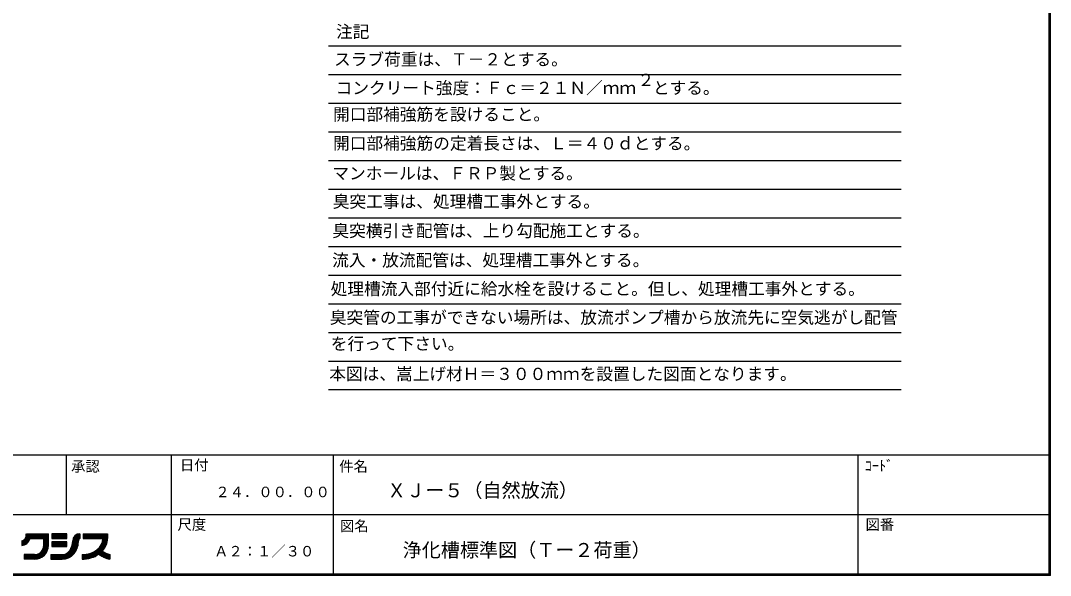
# Model space of a CAD drawing. Units: millimetres, scale not verified. Extents: x -9604 to 7714, y -6452 to 5625.
# Drawn here: x 1238 to 7714, y -5960 to -2474 of the extents above; entities that cross this region are included whole.
import ezdxf
from ezdxf.enums import TextEntityAlignment as Align

# ---------------------------------------------------------------- set-up
doc = ezdxf.new("R2010")
doc.units = ezdxf.units.MM
doc.header["$LTSCALE"] = 30
doc.layers.add('0-1_KIKI', color=3, linetype='Continuous', lineweight=25)
doc.layers.add('0-7_07', color=7, linetype='Continuous', lineweight=25)
doc.styles.add('MS Gothic', font='')
doc.styles.get('MS Gothic').set_extended_font_data('MS Gothic')

msp = doc.modelspace()

# ---------------------------------------------------------------- linework, layer by layer
at = {"layer": '0-1_KIKI'}
for p, q in [((6774.81, -2634.6), (3174.81, -2634.6)), ((6774.81, -2814.6), (3174.81, -2814.6)), ((6774.81, -2994.6), (3174.81, -2994.6)), ((6774.81, -3174.61), (3174.81, -3174.61)), ((6774.81, -3354.61), (3174.81, -3354.61)), ((6774.81, -3534.61), (3174.81, -3534.61)), ((6774.81, -3714.61), (3174.81, -3714.61)), ((6774.81, -3894.61), (3174.81, -3894.61)), ((6774.81, -4074.61), (3174.81, -4074.61)), ((6774.81, -4254.61), (3174.81, -4254.61)), ((6774.81, -4434.62), (3174.81, -4434.62)), ((6774.81, -4614.62), (3174.81, -4614.62)), ((6774.81, -4794.62), (3174.81, -4794.62))]:
    msp.add_line(p, q, dxfattribs=at)
at = {"layer": '0-7_07'}
for p, q in [((7705.62, -5951.12), (7705.62, 5616.89)), ((7706.22, -5951.72), (7706.22, 5617.49)), ((7706.82, -5952.32), (7706.82, 5618.09)), ((7707.42, -5952.92), (7707.42, 5618.69)), ((7708.02, -5953.52), (7708.02, 5619.29)), ((7708.62, -5954.12), (7708.62, 5619.89)), ((7709.22, -5954.72), (7709.22, 5620.49)), ((7709.82, -5955.32), (7709.82, 5621.09)), ((7710.42, -5955.92), (7710.42, 5621.69)), ((7711.02, -5956.52), (7711.02, 5622.29)), ((7711.62, -5957.12), (7711.62, 5622.89)), ((7712.22, -5957.72), (7712.22, 5623.49)), ((7712.82, -5958.32), (7712.82, 5624.09)), ((7713.42, -5958.92), (7713.42, 5624.69)), ((7714.02, -5959.52), (7714.02, 5625.29)), ((-8464.38, -5201.12), (7705.62, -5201.12)), ((1525.61, -5576.12), (1525.61, -5201.12)), ((2185.61, -5951.12), (2185.61, -5201.12)), ((3205.61, -5951.12), (3205.61, -5201.12)), ((6505.61, -5951.12), (6505.61, -5201.12)), ((-454.39, -5576.12), (7705.61, -5576.12)), ((1273.6, -5761.35), (1273.6, -5697.93)), ((1274, -5697.93), (1412.51, -5697.93)), ((1279.6, -5756.47), (1279.6, -5697.93)), ((1285.6, -5750.07), (1285.6, -5697.93)), ((1291.6, -5741.5), (1291.6, -5697.93)), ((1297.6, -5729), (1297.6, -5697.93)), ((1303.6, -5727.09), (1303.6, -5697.93)), ((1309.6, -5727.09), (1309.6, -5697.93)), ((1315.6, -5727.09), (1315.6, -5697.93)), ((1321.6, -5727.09), (1321.6, -5697.93)), ((1327.6, -5727.09), (1327.6, -5697.93)), ((1333.6, -5727.09), (1333.6, -5697.93)), ((1339.6, -5727.09), (1339.6, -5697.93)), ((1345.6, -5727.09), (1345.6, -5697.93)), ((1351.6, -5727.09), (1351.6, -5697.93)), ((1357.6, -5727.09), (1357.6, -5697.93)), ((1363.6, -5727.09), (1363.6, -5697.93)), ((1369.61, -5727.09), (1369.61, -5697.93)), ((1375.61, -5727.09), (1375.61, -5697.93)), ((1381.61, -5727.09), (1381.61, -5697.93)), ((1387.61, -5831.96), (1387.61, -5697.93)), ((1393.61, -5825.14), (1393.61, -5697.93)), ((1399.61, -5816.55), (1399.61, -5697.93)), ((1405.61, -5804.88), (1405.61, -5697.93)), ((1411.61, -5783.33), (1411.61, -5697.93)), ((1412.51, -5770.83), (1412.51, -5697.93)), ((1435.6, -5727.09), (1435.6, -5697.93)), ((1441.6, -5727.09), (1441.6, -5697.93)), ((1447.6, -5727.09), (1447.6, -5697.93)), ((1453.6, -5727.09), (1453.6, -5697.93)), ((1459.6, -5727.09), (1459.6, -5697.93)), ((1465.61, -5727.09), (1465.61, -5697.93)), ((1471.6, -5727.09), (1471.6, -5697.93)), ((1477.61, -5727.09), (1477.61, -5697.93)), ((1483.61, -5727.09), (1483.61, -5697.93)), ((1489.61, -5727.09), (1489.61, -5697.93)), ((1495.61, -5727.09), (1495.61, -5697.93)), ((1501.61, -5727.09), (1501.61, -5697.93)), ((1507.61, -5727.09), (1507.61, -5697.93)), ((1513.61, -5727.09), (1513.61, -5697.93)), ((1519.61, -5727.09), (1519.61, -5697.93)), ((1525.61, -5727.09), (1525.61, -5697.93)), ((1603.62, -5698.31), (1603.62, -5732.63)), ((1609.34, -5697.93), (1609.34, -5727.09)), ((1631.21, -5697.93), (1631.21, -5727.09)), ((1633.59, -5727.09), (1633.59, -5697.93)), ((1639.59, -5727.09), (1639.59, -5697.93)), ((1645.59, -5727.09), (1645.59, -5697.93)), ((1651.59, -5727.09), (1651.59, -5697.93)), ((1657.6, -5727.09), (1657.6, -5697.93)), ((1663.6, -5727.09), (1663.6, -5697.93)), ((1669.59, -5727.09), (1669.59, -5697.93)), ((1675.6, -5727.09), (1675.6, -5697.93)), ((1681.6, -5727.09), (1681.6, -5697.93)), ((1687.6, -5727.09), (1687.6, -5697.93)), ((1693.6, -5727.09), (1693.6, -5697.93)), ((1699.6, -5727.09), (1699.6, -5697.93)), ((1705.6, -5727.09), (1705.6, -5697.93)), ((1711.6, -5727.09), (1711.6, -5697.93)), ((1717.6, -5727.09), (1717.6, -5697.93)), ((1723.6, -5727.09), (1723.6, -5697.93)), ((1729.6, -5727.09), (1729.6, -5697.93)), ((1735.6, -5727.09), (1735.6, -5697.93)), ((1741.6, -5727.09), (1741.6, -5697.93)), ((1747.61, -5727.09), (1747.61, -5697.93)), ((1753.61, -5727.09), (1753.61, -5697.93)), ((1759.61, -5797.04), (1759.61, -5697.93)), ((1765.61, -5788.57), (1765.61, -5697.93)), ((1771.61, -5778.25), (1771.61, -5697.93)), ((1777.61, -5764.59), (1777.61, -5697.93)), ((1244.84, -5741.67), (1244.84, -5770.83)), ((1244.84, -5742.2), (1291.18, -5742.2)), ((1244.84, -5748.2), (1287.08, -5748.2)), ((1244.84, -5754.2), (1281.92, -5754.2)), ((1244.84, -5760.2), (1275.17, -5760.2)), ((1249.59, -5770.59), (1249.59, -5741.09)), ((1255.59, -5769.58), (1255.59, -5738.59)), ((1258.97, -5736.2), (1294.48, -5736.2)), ((1261.59, -5767.76), (1261.59, -5733.73)), ((1264.53, -5730.2), (1297.14, -5730.2)), ((1267.6, -5765.05), (1267.6, -5725.28)), ((1268.16, -5724.2), (1412.51, -5724.2)), ((1270.68, -5718.2), (1412.51, -5718.2)), ((1272.4, -5712.2), (1412.51, -5712.2)), ((1273.47, -5706.2), (1412.51, -5706.2)), ((1273.96, -5700.2), (1412.51, -5700.2)), ((1298.29, -5727.09), (1383.35, -5727.09)), ((1383.35, -5770.83), (1383.35, -5727.09)), ((1383.35, -5730.2), (1412.51, -5730.2)), ((1383.35, -5736.2), (1412.51, -5736.2)), ((1383.35, -5742.2), (1412.51, -5742.2)), ((1383.35, -5748.2), (1412.51, -5748.2)), ((1383.35, -5754.2), (1412.51, -5754.2)), ((1383.35, -5760.2), (1412.51, -5760.2)), ((1434.38, -5700.2), (1529.15, -5700.2)), ((1434.38, -5706.2), (1529.15, -5706.2)), ((1434.38, -5712.2), (1529.15, -5712.2)), ((1434.38, -5718.2), (1529.15, -5718.2)), ((1434.38, -5724.2), (1529.15, -5724.2)), ((1434.38, -5754.2), (1529.15, -5754.2)), ((1434.38, -5760.2), (1529.15, -5760.2)), ((1435.6, -5778.12), (1435.6, -5748.96)), ((1441.6, -5778.12), (1441.6, -5748.96)), ((1447.6, -5778.12), (1447.6, -5748.96)), ((1453.6, -5778.12), (1453.6, -5748.96)), ((1459.6, -5778.12), (1459.6, -5748.96)), ((1465.61, -5778.12), (1465.61, -5748.96)), ((1471.6, -5778.12), (1471.6, -5748.96)), ((1477.61, -5778.12), (1477.61, -5748.96)), ((1483.61, -5778.12), (1483.61, -5748.96)), ((1489.61, -5778.12), (1489.61, -5748.96)), ((1495.61, -5778.12), (1495.61, -5748.96)), ((1501.61, -5778.12), (1501.61, -5748.96)), ((1507.61, -5778.12), (1507.61, -5748.96)), ((1513.61, -5778.12), (1513.61, -5748.96)), ((1519.61, -5778.12), (1519.61, -5748.96)), ((1525.61, -5778.12), (1525.61, -5748.96)), ((1564.11, -5760.2), (1600.75, -5760.2)), ((1564.92, -5754.2), (1601.46, -5754.2)), ((1565.41, -5748.2), (1601.89, -5748.2)), ((1565.6, -5742.2), (1602.05, -5742.2)), ((1565.94, -5736.2), (1602.58, -5736.2)), ((1567.13, -5730.2), (1604.84, -5730.2)), ((1567.61, -5728.55), (1567.61, -5829.03)), ((1569.24, -5724.2), (1609.34, -5724.2)), ((1572.43, -5718.2), (1609.34, -5718.2)), ((1573.62, -5717.06), (1573.62, -5822.45)), ((1577.02, -5712.2), (1609.34, -5712.2)), ((1579.62, -5709.58), (1579.62, -5814.63)), ((1583.75, -5706.2), (1609.34, -5706.2)), ((1585.62, -5704.92), (1585.62, -5805.14)), ((1591.62, -5701.68), (1591.62, -5793.04)), ((1595.45, -5700.2), (1609.34, -5700.2)), ((1597.62, -5699.53), (1597.62, -5775.66)), ((1631.21, -5700.2), (1784.3, -5700.2)), ((1631.21, -5706.2), (1784.3, -5706.2)), ((1631.21, -5712.2), (1784.3, -5712.2)), ((1631.21, -5718.2), (1784.3, -5718.2)), ((1631.21, -5724.2), (1784.26, -5724.2)), ((1631.21, -5727.09), (1755.14, -5727.09)), ((1747.61, -5838.67), (1747.61, -5761.17)), ((1748.04, -5760.2), (1779.11, -5760.2)), ((1750.43, -5754.2), (1780.84, -5754.2)), ((1752.3, -5748.2), (1782.21, -5748.2)), ((1753.61, -5841.98), (1753.61, -5742.64)), ((1753.69, -5742.2), (1783.23, -5742.2)), ((1754.62, -5736.2), (1783.91, -5736.2)), ((1755.08, -5730.2), (1784.25, -5730.2)), ((1244.84, -5766.2), (1265.31, -5766.2)), ((1333.6, -5857.89), (1333.6, -5828.52)), ((1339.6, -5857.09), (1339.6, -5827.3)), ((1343.36, -5826.2), (1392.76, -5826.2)), ((1345.6, -5855.86), (1345.6, -5825.4)), ((1351.6, -5854.18), (1351.6, -5822.75)), ((1356.08, -5820.2), (1397.25, -5820.2)), ((1357.6, -5852.02), (1357.6, -5819.21)), ((1363.6, -5849.35), (1363.6, -5814.57)), ((1364.03, -5814.2), (1401, -5814.2)), ((1369.61, -5846.1), (1369.61, -5808.44)), ((1369.81, -5808.2), (1404.13, -5808.2)), ((1374.2, -5802.2), (1406.69, -5802.2)), ((1375.61, -5842.21), (1375.61, -5799.87)), ((1377.54, -5796.2), (1408.75, -5796.2)), ((1380.04, -5790.2), (1410.34, -5790.2)), ((1381.61, -5837.55), (1381.61, -5796.2)), ((1381.8, -5784.2), (1411.48, -5784.2)), ((1382.88, -5778.2), (1412.2, -5778.2)), ((1383.33, -5772.2), (1412.49, -5772.2)), ((1383.35, -5766.2), (1412.51, -5766.2)), ((1434.38, -5766.2), (1529.15, -5766.2)), ((1434.38, -5772.2), (1529.15, -5772.2)), ((1513.61, -5827.25), (1513.61, -5857.27)), ((1516.9, -5826.2), (1570.32, -5826.2)), ((1519.61, -5825.15), (1519.61, -5856.14)), ((1525.61, -5822.21), (1525.61, -5854.58)), ((1528.91, -5820.2), (1575.46, -5820.2)), ((1531.61, -5818.32), (1531.61, -5852.57)), ((1536.68, -5814.2), (1579.92, -5814.2)), ((1537.61, -5813.34), (1537.61, -5850.1)), ((1542.6, -5808.2), (1583.82, -5808.2)), ((1543.61, -5807.01), (1543.61, -5847.12)), ((1547.36, -5802.2), (1587.23, -5802.2)), ((1549.61, -5798.9), (1549.61, -5843.6)), ((1551.29, -5796.2), (1590.21, -5796.2)), ((1554.27, -5790.2), (1593.19, -5790.2)), ((1555.61, -5788.06), (1555.61, -5839.47)), ((1557.25, -5784.2), (1595.02, -5784.2)), ((1560.23, -5778.2), (1596.92, -5778.2)), ((1561.61, -5771.69), (1561.61, -5834.65)), ((1562.97, -5766.2), (1599.77, -5766.2)), ((1563.2, -5772.2), (1598.49, -5772.2)), ((1639.59, -5857.67), (1639.59, -5828.41)), ((1645.59, -5857.1), (1645.59, -5827.74)), ((1651.59, -5856.33), (1651.59, -5826.85)), ((1655.23, -5826.2), (1791.17, -5826.2)), ((1657.6, -5855.37), (1657.6, -5825.72)), ((1663.6, -5854.22), (1663.6, -5824.37)), ((1669.59, -5852.87), (1669.59, -5822.76)), ((1675.6, -5851.3), (1675.6, -5820.9)), ((1677.65, -5820.2), (1775.22, -5820.2)), ((1681.6, -5849.52), (1681.6, -5818.76)), ((1687.6, -5847.51), (1687.6, -5816.32)), ((1692.29, -5814.2), (1763.24, -5814.2)), ((1693.6, -5845.27), (1693.6, -5813.57)), ((1699.6, -5842.77), (1699.6, -5810.46)), ((1703.56, -5808.2), (1753.58, -5808.2)), ((1705.6, -5840.01), (1705.6, -5806.96)), ((1711.6, -5836.95), (1711.6, -5803.02)), ((1712.76, -5802.2), (1755.43, -5802.2)), ((1717.6, -5833.59), (1717.6, -5798.55)), ((1720.48, -5796.2), (1760.25, -5796.2)), ((1723.6, -5829.88), (1723.6, -5793.46)), ((1727.04, -5790.2), (1764.53, -5790.2)), ((1729.6, -5826.56), (1729.6, -5787.58)), ((1732.67, -5784.2), (1768.31, -5784.2)), ((1735.6, -5831), (1735.6, -5780.66)), ((1737.5, -5778.2), (1771.63, -5778.2)), ((1741.6, -5835.02), (1741.6, -5772.23)), ((1741.62, -5772.2), (1774.52, -5772.2)), ((1745.12, -5766.2), (1777.01, -5766.2)), ((1759.61, -5844.98), (1759.61, -5812.07)), ((1771.61, -5850.2), (1771.61, -5818.54)), ((1777.61, -5850.2), (1777.61, -5821.23)), ((1783.61, -5850.2), (1783.61, -5823.61)), ((1789.61, -5850.2), (1789.61, -5825.7)), ((1795.61, -5850.2), (1795.61, -5827.51)), ((1798.88, -5828.39), (1798.88, -5858.31)), ((1259.42, -5829.15), (1259.42, -5858.31)), ((1325.03, -5829.15), (1259.42, -5829.15)), ((1259.42, -5832.2), (1387.38, -5832.2)), ((1259.42, -5838.2), (1380.84, -5838.2)), ((1259.42, -5844.2), (1372.68, -5844.2)), ((1259.42, -5850.2), (1361.83, -5850.2)), ((1259.42, -5856.2), (1344.16, -5856.2)), ((1325.03, -5858.31), (1259.42, -5858.31)), ((1261.59, -5858.31), (1261.59, -5829.15)), ((1267.6, -5858.31), (1267.6, -5829.15)), ((1273.6, -5858.31), (1273.6, -5829.15)), ((1279.6, -5858.31), (1279.6, -5829.15)), ((1285.6, -5858.31), (1285.6, -5829.15)), ((1291.6, -5858.31), (1291.6, -5829.15)), ((1297.6, -5858.31), (1297.6, -5829.15)), ((1303.6, -5858.31), (1303.6, -5829.15)), ((1309.6, -5858.31), (1309.6, -5829.15)), ((1315.6, -5858.31), (1315.6, -5829.15)), ((1321.6, -5858.31), (1321.6, -5829.15)), ((1327.6, -5858.28), (1327.6, -5829.1)), ((1427.09, -5829.15), (1427.09, -5858.31)), ((1427.09, -5829.15), (1499.99, -5829.15)), ((1427.09, -5832.2), (1564.35, -5832.2)), ((1427.09, -5838.2), (1557.29, -5838.2)), ((1427.09, -5844.2), (1548.66, -5844.2)), ((1427.09, -5850.2), (1537.4, -5850.2)), ((1427.09, -5856.2), (1519.34, -5856.2)), ((1427.09, -5858.31), (1499.99, -5858.31)), ((1429.6, -5829.15), (1429.6, -5858.31)), ((1435.6, -5829.15), (1435.6, -5858.31)), ((1441.6, -5829.15), (1441.6, -5858.31)), ((1447.6, -5829.15), (1447.6, -5858.31)), ((1453.6, -5829.15), (1453.6, -5858.31)), ((1459.6, -5829.15), (1459.6, -5858.31)), ((1465.61, -5829.15), (1465.61, -5858.31)), ((1471.6, -5829.15), (1471.6, -5858.31)), ((1477.61, -5829.15), (1477.61, -5858.31)), ((1483.61, -5829.15), (1483.61, -5858.31)), ((1489.61, -5829.15), (1489.61, -5858.31)), ((1495.61, -5829.15), (1495.61, -5858.31)), ((1501.61, -5829.15), (1501.61, -5858.31)), ((1507.61, -5829.15), (1507.61, -5858.31)), ((1623.92, -5829.14), (1623.92, -5858.3)), ((1623.92, -5832.2), (1719.92, -5832.2)), ((1623.92, -5838.2), (1709.23, -5838.2)), ((1623.92, -5844.2), (1696.26, -5844.2)), ((1623.92, -5850.2), (1679.41, -5850.2)), ((1623.92, -5856.2), (1652.53, -5856.2)), ((1627.59, -5858.27), (1627.59, -5829.1)), ((1633.59, -5858.06), (1633.59, -5828.87)), ((1737.32, -5832.2), (1798.88, -5832.2)), ((1746.79, -5838.2), (1798.88, -5838.2)), ((1757.99, -5844.2), (1798.88, -5844.2)), ((1771.76, -5850.2), (1798.88, -5850.2)), ((1790.17, -5856.2), (1798.88, -5856.2)), ((7712.82, -5958.32), (-8471.58, -5958.32)), ((7712.22, -5957.72), (-8470.98, -5957.72)), ((7711.62, -5957.12), (-8470.38, -5957.12)), ((7711.02, -5956.52), (-8469.78, -5956.52)), ((7710.42, -5955.92), (-8469.18, -5955.92)), ((7709.82, -5955.32), (-8468.58, -5955.32)), ((7709.22, -5954.72), (-8467.98, -5954.72)), ((7708.62, -5954.12), (-8467.38, -5954.12)), ((7708.02, -5953.52), (-8466.78, -5953.52)), ((7707.42, -5952.92), (-8466.18, -5952.92)), ((7706.82, -5952.32), (-8465.58, -5952.32)), ((7706.22, -5951.72), (-8464.98, -5951.72)), ((-8464.38, -5951.12), (7705.62, -5951.12)), ((7714.02, -5959.52), (-8472.78, -5959.52)), ((7713.42, -5958.92), (-8472.18, -5958.92))]:
    msp.add_line(p, q, dxfattribs=at)
for points in [[(1434.38, -5697.93), (1434.38, -5727.09), (1529.15, -5727.09), (1529.15, -5697.93)], [(1434.38, -5748.96), (1434.38, -5778.12), (1529.15, -5778.12), (1529.15, -5748.96)]]:
    msp.add_lwpolyline(points, close=True, dxfattribs=at)
msp.add_lwpolyline([(1631.21, -5697.93), (1784.3, -5697.93), (1784.3, -5727.09)], dxfattribs=at)
for centre, radius, start, end in [((1609.34, -5741.67), 43.74, 90, 180), ((1325.03, -5770.83), 87.48, 270, 0), ((1325.03, -5770.83), 58.32, 270, 0)]:
    msp.add_arc(centre, radius, start, end, dxfattribs=at)
for centre, major_axis, ratio, start_param, end_param in [((1244.84, -5697.93), (0, 43.74), 0.6666, 3.1415927, 4.712389), ((1244.84, -5697.93), (0, 72.9), 0.8, 3.1415927, 4.3008723), ((1499.99, -5741.67), (0, 87.48), 0.75, 3.1415927, 4.712389), ((1499.99, -5741.67), (0, 116.64), 0.875, 3.1415927, 4.712389), ((1609.34, -5741.67), (0, 14.58), 0.5, 6.2831853, 7.8539816), ((1623.92, -5727.09), (131.22, 0), 0.7777, 4.712389, 6.2831853), ((1623.92, -5727.09), (160.38, 0), 0.8181, 5.6313905, 6.2831853), ((1623.92, -5727.09), (160.38, 0), 0.8181, 4.712389, 5.4275455), ((1840.19, -5731.53), (-160.38, 0), 0.8181, 0.8054432, 1.3102396), ((1840.19, -5731.53), (-131.22, 0), 0.7777, 0.827744, 1.2504796)]:
    msp.add_ellipse(centre, major_axis=major_axis, ratio=ratio, start_param=start_param, end_param=end_param, dxfattribs=at)

# ---------------------------------------------------------------- texts
at = {"layer": '0-1_KIKI', "color": 4, "style": 'MS Gothic'}
for s, p in [('注記', (3221.42, -2604.31)), ('スラブ荷重は、Ｔ－２とする。', (3209.1, -2778.69)), ('コンクリート強度：Ｆｃ＝２１Ｎ／ｍｍ\u3000とする。', (3218.8, -2958.04)), ('２', (5118.44, -2907.98)), ('開口部補強筋を設けること。', (3202.41, -3124.33)), ('開口部補強筋の定着長さは、Ｌ＝４０ｄとする。', (3202.41, -3306.37)), ('マンホールは、ＦＲＰ製とする。', (3198.35, -3494.3)), ('臭突工事は、処理槽工事外とする。', (3200.92, -3671.95)), ('臭突横引き配管は、上り勾配施工とする。', (3198.82, -3855.66)), ('流入・放流配管は、処理槽工事外とする。', (3196.79, -4040.25)), ('処理槽流入部付近に給水栓を設けること。但し、処理槽工事外とする。', (3187.28, -4220.26)), ('臭突管の工事ができない場所は、放流ポンプ槽から放流先に空気逃がし配管', (3182.43, -4400.53)), ('を行って下さい。', (3188.28, -4565.31)), ('本図は、嵩上げ材Ｈ＝３００ｍｍを設置した図面となります。', (3178.53, -4755.04))]:
    msp.add_text(s, height=76.98, dxfattribs=at).set_placement(p, align=Align.BOTTOM_LEFT)
at = {"layer": '0-7_07', "style": 'MS Gothic'}
for s, height, p in [('承認', 65.98, (1555.01, -5327.47)), ('日付', 65.98, (2239.82, -5318.98)), ('件名', 65.98, (3241.27, -5327.47)), ('ｺｰﾄﾞ', 65.98, (6546.38, -5323.41)), ('ＸＪー５（自然放流）', 87.98, (3542.43, -5495.34)), ('２４．００．００', 65.98, (2462.54, -5488.08)), ('尺度', 65.98, (2224.76, -5692.63)), ('図名', 65.98, (3246.14, -5701.77)), ('図番', 65.98, (6551.35, -5692.76)), ('浄化槽標準図（Ｔー２荷重）', 87.98, (3640.37, -5870.34)), ('Ａ２：１／３０', 65.98, (2454.54, -5860.36))]:
    msp.add_text(s, height=height, dxfattribs=at).set_placement(p, align=Align.BOTTOM_LEFT)

doc.saveas('drawing.dxf')
